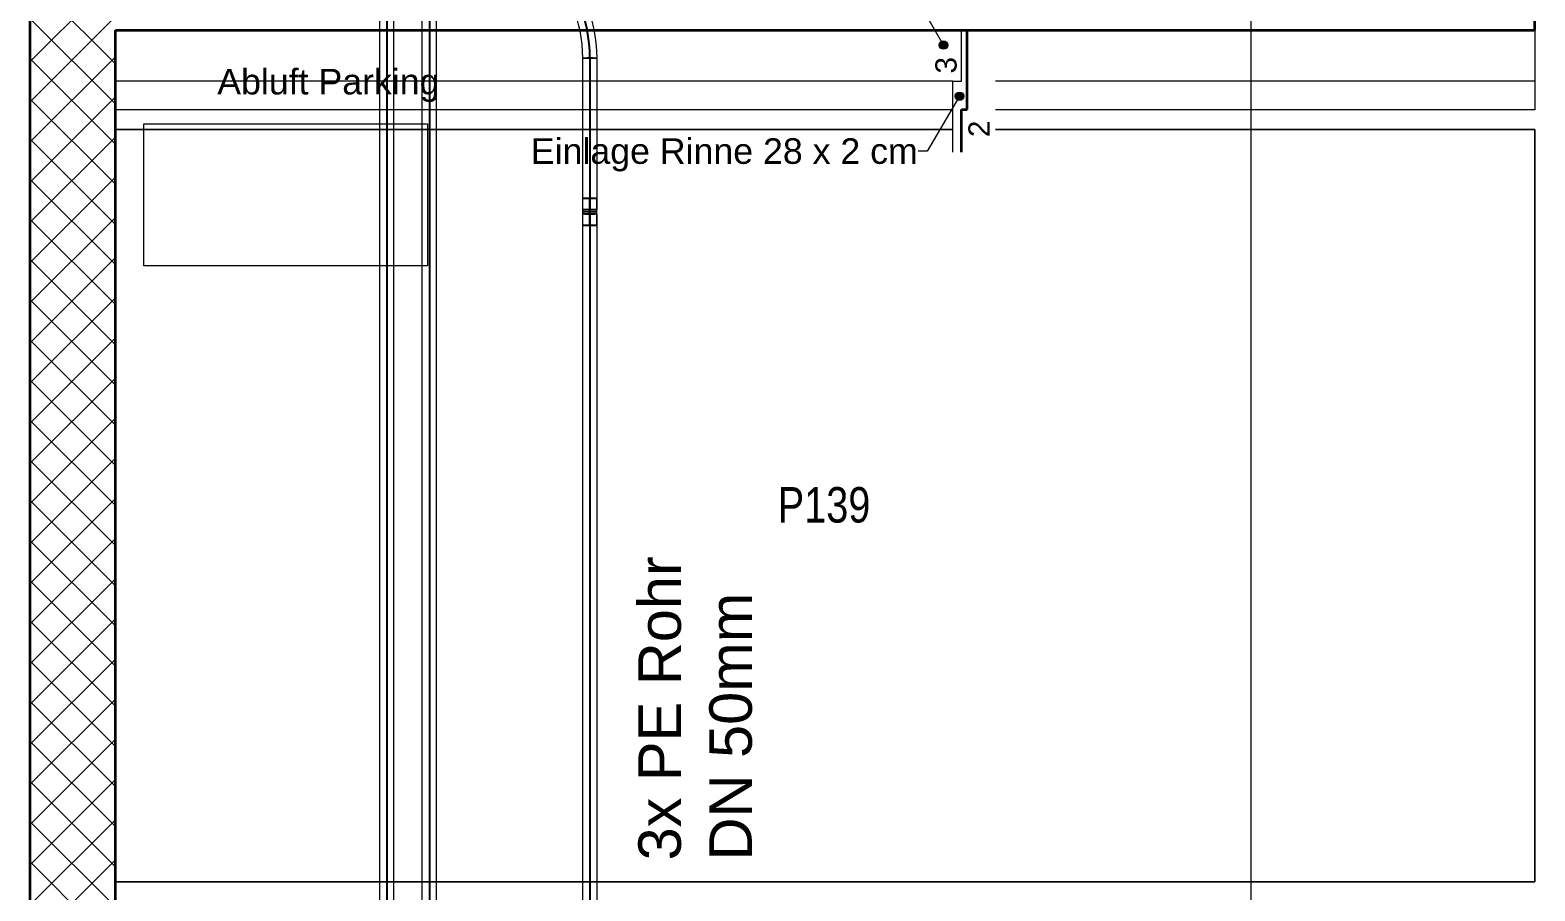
# Model space of a CAD drawing. Extents: x -882 to 937, y -179 to 966.
# Drawn here: x -494.9 to -388.9, y 694.8 to 755.4 of the extents above; entities that cross this region are included whole.
import ezdxf
from ezdxf.lldxf.tags import DXFTag

# ---------------------------------------------------------------- set-up
doc = ezdxf.new("R2010")
doc.units = 0
doc.layers.get('0').update_dxf_attribs({"lineweight": 13})
for name, color, linetype, lineweight, true_color in [('A-DETL-____-OTLN', 5, 'Continuous', 9, 0x0000ff), ('EL01_WAN_Röhre Boden', 7, 'Continuous', 13, 0xff6666), ('EL01_WAN_Röhre Boden Typ', 1, 'Continuous', 13, 0xff0000)]:
    doc.layers.add(name, color=color, linetype=linetype, lineweight=lineweight, true_color=true_color)
for name, color, linetype, lineweight in [('A-FLOR-____-OTLN', 7, 'Continuous', 9), ('A-GENM-____-OTLN', 7, 'Continuous', 9), ('A-WALL-____-MCUT', 7, 'Continuous', 35), ('A-WALL-____-PATT', 7, 'Continuous', 35), ('C-PRKG-____-IDEN', 7, 'Continuous', 5), ('C-PRKG-____-OTLN', 7, 'Continuous', 9), ('S-GRID-____-OTLN', 7, 'Continuous', 5), ('Text', 7, 'Continuous', 5)]:
    doc.layers.add(name, color=color, linetype=linetype, lineweight=lineweight)
doc.styles.get("Standard").update_dxf_attribs({"font": 'arial.ttf'})
tags = doc.linetypes.add('_Rasterlinie_', pattern=[0.375, 0.2, -0.05, 0.075, -0.05]).pattern_tags.tags
tags[10:11] = [DXFTag(74, 4), DXFTag(75, 0), DXFTag(340, '0'), DXFTag(46, 1.0), DXFTag(50, 0.0), DXFTag(44, 0.0), DXFTag(45, 0.0)]
tags[8:9] = [DXFTag(74, 4), DXFTag(75, 0), DXFTag(340, '0'), DXFTag(46, 1.0), DXFTag(50, 0.0), DXFTag(44, 0.0), DXFTag(45, 0.0)]
tags[6:7] = [DXFTag(74, 4), DXFTag(75, 0), DXFTag(340, '0'), DXFTag(46, 1.0), DXFTag(50, 0.0), DXFTag(44, 0.0), DXFTag(45, 0.0)]
tags[4:5] = [DXFTag(74, 4), DXFTag(75, 0), DXFTag(340, '0'), DXFTag(46, 1.0), DXFTag(50, 0.0), DXFTag(44, 0.0), DXFTag(45, 0.0)]
tags = doc.linetypes.add('_Verdeckte Linien_', pattern=[0.15, 0.1, -0.05]).pattern_tags.tags
tags[6:7] = [DXFTag(74, 4), DXFTag(75, 0), DXFTag(340, '0'), DXFTag(46, 1.0), DXFTag(50, 0.0), DXFTag(44, 0.0), DXFTag(45, 0.0)]
tags[4:5] = [DXFTag(74, 4), DXFTag(75, 0), DXFTag(340, '0'), DXFTag(46, 1.0), DXFTag(50, 0.0), DXFTag(44, 0.0), DXFTag(45, 0.0)]
tags = doc.linetypes.add('ACAD_ISO03W100', pattern=[30, 12, -18]).pattern_tags.tags
tags[6:7] = [DXFTag(74, 4), DXFTag(75, 0), DXFTag(340, '0'), DXFTag(46, 0.0), DXFTag(50, 0.0), DXFTag(44, 0.0), DXFTag(45, 0.0)]
tags[4:5] = [DXFTag(74, 4), DXFTag(75, 0), DXFTag(340, '0'), DXFTag(46, 0.0), DXFTag(50, 0.0), DXFTag(44, 0.0), DXFTag(45, 0.0)]
tags = doc.linetypes.add('Gestrichelt', pattern=[0.1, 0.05, -0.05]).pattern_tags.tags
tags[6:7] = [DXFTag(74, 4), DXFTag(75, 0), DXFTag(340, '0'), DXFTag(46, 1.0), DXFTag(50, 0.0), DXFTag(44, 0.0), DXFTag(45, 0.0)]
tags[4:5] = [DXFTag(74, 4), DXFTag(75, 0), DXFTag(340, '0'), DXFTag(46, 1.0), DXFTag(50, 0.0), DXFTag(44, 0.0), DXFTag(45, 0.0)]
tags = doc.linetypes.add('STRICHPUNKT2', pattern=[12.7, 6.35, -3.175, 0, -3.175]).pattern_tags.tags
tags[10:11] = [DXFTag(74, 4), DXFTag(75, 0), DXFTag(340, '0'), DXFTag(46, 0.0), DXFTag(50, 0.0), DXFTag(44, 0.0), DXFTag(45, 0.0)]
tags[8:9] = [DXFTag(74, 4), DXFTag(75, 0), DXFTag(340, '0'), DXFTag(46, 0.0), DXFTag(50, 0.0), DXFTag(44, 0.0), DXFTag(45, 0.0)]
tags[6:7] = [DXFTag(74, 4), DXFTag(75, 0), DXFTag(340, '0'), DXFTag(46, 0.0), DXFTag(50, 0.0), DXFTag(44, 0.0), DXFTag(45, 0.0)]
tags[4:5] = [DXFTag(74, 4), DXFTag(75, 0), DXFTag(340, '0'), DXFTag(46, 0.0), DXFTag(50, 0.0), DXFTag(44, 0.0), DXFTag(45, 0.0)]

# ---------------------------------------------------------------- blocks, each defined once
blk = doc.blocks.new('Referenz-A0UJ2GK4XE', base_point=(-896.79, -159.76))
at = {"layer": 'A-DETL-____-OTLN', "color": 0, "linetype": 'Continuous', "ltscale": 0.13}
for p, q in [((-429.32, 751.81), (-429.32, 755.4)), ((-429.92, 746.8), (-429.92, 751.81)), ((-429.92, 751.81), (-429.32, 751.81))]:
    blk.add_line(p, q, dxfattribs=at)
at = {"layer": 'A-DETL-____-OTLN', "color": 0, "linetype": 'Continuous', "lineweight": 35, "ltscale": 0.35}
for p, q in [((-429.32, 755.4), (-426.92, 755.4)), ((-428.92, 749.8), (-428.92, 755.4)), ((-429.32, 746.8), (-429.32, 749.8)), ((-429.32, 749.8), (-428.92, 749.8))]:
    blk.add_line(p, q, dxfattribs=at)
at = {"layer": 'A-DETL-____-OTLN', "color": 0, "linetype": 'Gestrichelt', "ltscale": 0.13}
for p, q in [((-388.92, 755.39), (-388.92, 749.79)), ((-429.92, 749.79), (-488.92, 749.79)), ((-388.92, 749.79), (-426.92, 749.79))]:
    blk.add_line(p, q, dxfattribs=at)
at = {"layer": 'A-FLOR-____-OTLN', "color": 0, "linetype": 'Continuous', "ltscale": 0.13}
for p, q in [((-429.32, 755.39), (-488.92, 755.39)), ((-388.92, 755.39), (-426.92, 755.39)), ((-388.92, 755.4), (-388.92, 751.8)), ((-429.92, 751.8), (-488.92, 751.8)), ((-388.92, 751.8), (-426.92, 751.8))]:
    blk.add_line(p, q, dxfattribs=at)
at = {"layer": 'A-GENM-____-OTLN', "color": 0, "linetype": '_Verdeckte Linien_', "ltscale": 0.13}
for p, q in [((-486.92, 748.8), (-466.92, 748.8)), ((-486.92, 738.8), (-486.92, 748.8)), ((-466.92, 748.8), (-466.92, 738.8)), ((-466.92, 738.8), (-486.92, 738.8))]:
    blk.add_line(p, q, dxfattribs=at)
at = {"layer": 'A-WALL-____-MCUT', "color": 0, "linetype": 'Continuous', "ltscale": 0.35}
for p, q in [((-494.92, 522.4), (-494.92, 836.4)), ((-388.92, 755.4), (-388.92, 808.4)), ((-488.92, 755.4), (-429.32, 755.4)), ((-488.92, 516.4), (-488.92, 755.4)), ((-426.92, 755.4), (-388.92, 755.4))]:
    blk.add_line(p, q, dxfattribs=at)
at = {"layer": 'A-WALL-____-PATT', "color": 0, "linetype": 'Continuous', "lineweight": 9, "ltscale": 0.13}
for p, q in [((-494.92, 753.18), (-488.92, 759.18)), ((-488.92, 753.03), (-494.92, 759.03)), ((-494.92, 750.35), (-488.92, 756.35)), ((-488.92, 750.2), (-494.92, 756.2)), ((-494.92, 747.52), (-488.92, 753.52)), ((-488.92, 747.37), (-494.92, 753.37)), ((-494.92, 744.69), (-488.92, 750.69)), ((-488.92, 744.54), (-494.92, 750.54)), ((-494.92, 741.86), (-488.92, 747.86)), ((-488.92, 741.71), (-494.92, 747.71)), ((-494.92, 739.04), (-488.92, 745.04)), ((-488.92, 738.88), (-494.92, 744.88)), ((-494.92, 736.21), (-488.92, 742.21)), ((-488.92, 736.06), (-494.92, 742.06)), ((-494.92, 733.38), (-488.92, 739.38)), ((-488.92, 733.23), (-494.92, 739.23)), ((-494.92, 730.55), (-488.92, 736.55)), ((-488.92, 730.4), (-494.92, 736.4)), ((-494.92, 727.72), (-488.92, 733.72)), ((-488.92, 727.57), (-494.92, 733.57)), ((-494.92, 724.89), (-488.92, 730.89)), ((-488.92, 724.74), (-494.92, 730.74)), ((-494.92, 722.06), (-488.92, 728.06)), ((-488.92, 721.91), (-494.92, 727.91)), ((-494.92, 719.24), (-488.92, 725.24)), ((-488.92, 719.09), (-494.92, 725.09)), ((-494.92, 716.41), (-488.92, 722.41)), ((-488.92, 716.26), (-494.92, 722.26)), ((-494.92, 713.58), (-488.92, 719.58)), ((-488.92, 713.43), (-494.92, 719.43)), ((-494.92, 710.75), (-488.92, 716.75)), ((-488.92, 710.6), (-494.92, 716.6)), ((-494.92, 707.92), (-488.92, 713.92)), ((-488.92, 707.77), (-494.92, 713.77)), ((-494.92, 705.09), (-488.92, 711.09)), ((-488.92, 704.94), (-494.92, 710.94)), ((-494.92, 702.27), (-488.92, 708.27)), ((-488.92, 702.11), (-494.92, 708.11)), ((-494.92, 699.44), (-488.92, 705.44)), ((-488.92, 699.29), (-494.92, 705.29)), ((-494.92, 696.61), (-488.92, 702.61)), ((-488.92, 696.46), (-494.92, 702.46)), ((-494.92, 693.78), (-488.92, 699.78)), ((-488.92, 693.63), (-494.92, 699.63)), ((-494.92, 690.95), (-488.92, 696.95)), ((-488.92, 690.8), (-494.92, 696.8))]:
    blk.add_line(p, q, dxfattribs=at)
at = {"layer": 'C-PRKG-____-OTLN', "color": 0, "linetype": 'Continuous', "ltscale": 0.13}
for p, q in [((-488.92, 748.39), (-486.92, 748.39)), ((-488.92, 748.39), (-488.92, 695.4)), ((-486.92, 748.39), (-488.92, 748.39)), ((-488.92, 748.39), (-486.92, 748.39)), ((-488.92, 695.4), (-488.92, 748.39)), ((-486.92, 748.39), (-466.92, 748.39)), ((-466.92, 748.39), (-486.92, 748.39)), ((-486.92, 748.39), (-466.92, 748.39)), ((-466.92, 748.39), (-429.92, 748.39)), ((-429.92, 748.39), (-466.92, 748.39)), ((-466.92, 748.39), (-429.92, 748.39)), ((-426.92, 748.39), (-388.92, 748.39)), ((-388.92, 748.39), (-426.92, 748.39)), ((-426.92, 748.39), (-388.92, 748.39)), ((-388.92, 748.39), (-388.92, 695.4)), ((-388.92, 695.4), (-388.92, 748.39)), ((-388.92, 748.39), (-388.92, 695.4)), ((-388.92, 748.39), (-388.92, 748.39)), ((-488.92, 695.4), (-388.92, 695.4)), ((-488.92, 695.4), (-388.92, 695.4)), ((-388.92, 695.4), (-488.92, 695.4)), ((-388.92, 695.4), (-388.92, 695.4))]:
    blk.add_line(p, q, dxfattribs=at)
at = {"layer": 'S-GRID-____-OTLN', "color": 0, "linetype": '_Rasterlinie_', "ltscale": 0.13}
blk.add_line((-408.92, 109.1), (-408.92, 949.68), dxfattribs=at)
at = {"layer": 'Text', "color": 0, "linetype": 'Continuous', "ltscale": 0.13}
for p, q in [((-430.58, 754.35), (-435.71, 763.24)), ((-429.46, 750.74), (-431.74, 746.88)), ((-431.74, 746.88), (-432.36, 746.88))]:
    blk.add_line(p, q, dxfattribs=at)
for centre in [(-430.58, 754.35), (-429.46, 750.74)]:
    blk.add_circle(centre, 0.3, dxfattribs=at)
for points in [[(-430.87, 754.26), (-430.88, 754.4), (-430.87, 754.44)], [(-430.88, 754.3), (-430.88, 754.35), (-430.88, 754.4)], [(-430.88, 754.3), (-430.88, 754.4), (-430.87, 754.26)], [(-430.85, 754.22), (-430.87, 754.44), (-430.85, 754.49)], [(-430.87, 754.26), (-430.87, 754.44), (-430.85, 754.22)], [(-430.83, 754.18), (-430.85, 754.49), (-430.83, 754.53)], [(-430.85, 754.22), (-430.85, 754.49), (-430.83, 754.18)], [(-430.8, 754.14), (-430.83, 754.53), (-430.8, 754.56)], [(-430.83, 754.18), (-430.83, 754.53), (-430.8, 754.14)], [(-430.76, 754.11), (-430.8, 754.56), (-430.76, 754.59)], [(-430.8, 754.14), (-430.8, 754.56), (-430.76, 754.11)], [(-430.72, 754.08), (-430.76, 754.59), (-430.72, 754.62)], [(-430.76, 754.11), (-430.76, 754.59), (-430.72, 754.08)], [(-430.68, 754.07), (-430.72, 754.62), (-430.68, 754.64)], [(-430.72, 754.08), (-430.72, 754.62), (-430.68, 754.07)], [(-430.63, 754.06), (-430.68, 754.64), (-430.63, 754.65)], [(-430.68, 754.07), (-430.68, 754.64), (-430.63, 754.06)], [(-430.63, 754.06), (-430.63, 754.65), (-430.58, 754.05)], [(-430.58, 754.05), (-430.63, 754.65), (-430.58, 754.65)], [(-430.58, 754.05), (-430.58, 754.65), (-430.54, 754.06)], [(-430.54, 754.06), (-430.58, 754.65), (-430.54, 754.65)], [(-430.54, 754.06), (-430.54, 754.65), (-430.49, 754.07)], [(-430.49, 754.07), (-430.54, 754.65), (-430.49, 754.64)], [(-430.49, 754.07), (-430.49, 754.64), (-430.45, 754.08)], [(-430.45, 754.08), (-430.49, 754.64), (-430.45, 754.62)], [(-430.45, 754.08), (-430.45, 754.62), (-430.41, 754.11)], [(-430.41, 754.11), (-430.45, 754.62), (-430.41, 754.59)], [(-430.41, 754.11), (-430.41, 754.59), (-430.37, 754.14)], [(-430.37, 754.14), (-430.41, 754.59), (-430.37, 754.56)], [(-430.37, 754.14), (-430.37, 754.56), (-430.34, 754.18)], [(-430.34, 754.18), (-430.37, 754.56), (-430.34, 754.53)], [(-430.34, 754.18), (-430.34, 754.53), (-430.32, 754.22)], [(-430.32, 754.22), (-430.34, 754.53), (-430.32, 754.49)], [(-430.32, 754.22), (-430.32, 754.49), (-430.3, 754.26)], [(-430.3, 754.26), (-430.32, 754.49), (-430.3, 754.44)], [(-430.3, 754.26), (-430.3, 754.44), (-430.29, 754.3)], [(-430.29, 754.3), (-430.3, 754.44), (-430.29, 754.4)], [(-430.29, 754.3), (-430.29, 754.4), (-430.28, 754.35)], [(-429.75, 750.65), (-429.76, 750.79), (-429.75, 750.83)], [(-429.76, 750.69), (-429.76, 750.74), (-429.76, 750.79)], [(-429.76, 750.69), (-429.76, 750.79), (-429.75, 750.65)], [(-429.73, 750.6), (-429.75, 750.83), (-429.73, 750.88)], [(-429.75, 750.65), (-429.75, 750.83), (-429.73, 750.6)], [(-429.71, 750.56), (-429.73, 750.88), (-429.71, 750.92)], [(-429.73, 750.6), (-429.73, 750.88), (-429.71, 750.56)], [(-429.68, 750.53), (-429.71, 750.92), (-429.68, 750.95)], [(-429.71, 750.56), (-429.71, 750.92), (-429.68, 750.53)], [(-429.64, 750.5), (-429.68, 750.95), (-429.64, 750.98)], [(-429.68, 750.53), (-429.68, 750.95), (-429.64, 750.5)], [(-429.6, 750.47), (-429.64, 750.98), (-429.6, 751.01)], [(-429.64, 750.5), (-429.64, 750.98), (-429.6, 750.47)], [(-429.56, 750.45), (-429.6, 751.01), (-429.56, 751.02)], [(-429.6, 750.47), (-429.6, 751.01), (-429.56, 750.45)], [(-429.51, 750.44), (-429.56, 751.02), (-429.51, 751.04)], [(-429.56, 750.45), (-429.56, 751.02), (-429.51, 750.44)], [(-429.51, 750.44), (-429.51, 751.04), (-429.46, 750.44)], [(-429.46, 750.44), (-429.51, 751.04), (-429.46, 751.04)], [(-429.46, 750.44), (-429.46, 751.04), (-429.42, 750.44)], [(-429.42, 750.44), (-429.46, 751.04), (-429.42, 751.04)], [(-429.42, 750.44), (-429.42, 751.04), (-429.37, 750.45)], [(-429.37, 750.45), (-429.42, 751.04), (-429.37, 751.02)], [(-429.37, 750.45), (-429.37, 751.02), (-429.33, 750.47)], [(-429.33, 750.47), (-429.37, 751.02), (-429.33, 751.01)], [(-429.33, 750.47), (-429.33, 751.01), (-429.29, 750.5)], [(-429.29, 750.5), (-429.33, 751.01), (-429.29, 750.98)], [(-429.29, 750.5), (-429.29, 750.98), (-429.25, 750.53)], [(-429.25, 750.53), (-429.29, 750.98), (-429.25, 750.95)], [(-429.25, 750.53), (-429.25, 750.95), (-429.22, 750.56)], [(-429.22, 750.56), (-429.25, 750.95), (-429.22, 750.92)], [(-429.22, 750.56), (-429.22, 750.92), (-429.2, 750.6)], [(-429.2, 750.6), (-429.22, 750.92), (-429.2, 750.88)], [(-429.2, 750.6), (-429.2, 750.88), (-429.18, 750.65)], [(-429.18, 750.65), (-429.2, 750.88), (-429.18, 750.83)], [(-429.18, 750.65), (-429.18, 750.83), (-429.17, 750.69)], [(-429.17, 750.69), (-429.18, 750.83), (-429.17, 750.79)], [(-429.17, 750.69), (-429.17, 750.79), (-429.16, 750.74)]]:
    blk.add_solid(points, dxfattribs=at)
at = {"layer": 'C-PRKG-____-IDEN', "color": 0, "linetype": 'Continuous', "ltscale": 0.13, "insert": (-442.26, 723.21), "char_height": 2.5, "attachment_point": 1}
blk.add_mtext('{\\W0.8;\\fArial;P139}', dxfattribs=at)
at = {"layer": 'Text', "color": 0, "linetype": 'Continuous', "ltscale": 0.13, "char_height": 1.8, "attachment_point": 1}
for s, insert in [('{\\fArial;Abluft Parking}', (-481.74, 752.67)), ('{\\fArial;Einlage Rinne 28 x 2 cm}', (-459.65, 747.78))]:
    blk.add_mtext(s, dxfattribs=dict(at, insert=insert))
at = {"layer": 'Text', "color": 0, "linetype": 'Continuous', "ltscale": 0.13, "char_height": 1.5, "attachment_point": 1, "rotation": 90}
for s, insert in [('{\\fArial;3}', (-431.16, 752.34)), ('{\\fArial;2}', (-428.83, 747.86))]:
    blk.add_mtext(s, dxfattribs=dict(at, insert=insert))
blk = doc.blocks.new('Wickelfalzrohr-A0UJ2GL4XE', base_point=(-470.3, 647.44))
at = {"color": 0, "linetype": 'ByBlock', "lineweight": -2, "ltscale": 0.13}
for p, q in [((-470.3, 647.45), (-470.3, 760.43)), ((-469.3, 647.45), (-469.3, 760.43))]:
    blk.add_line(p, q, dxfattribs=at)
at = {"color": 0, "linetype": 'STRICHPUNKT2', "lineweight": 25, "ltscale": 0.25}
blk.add_line((-469.8, 760.43), (-469.8, 647.45), dxfattribs=at)
at = {"color": 0, "linetype": 'ByBlock', "lineweight": -2, "ltscale": 0.13, "extrusion": (0, 0, -1)}
for centre in [(-469.8, 760.43), (-469.8, 647.45)]:
    blk.add_ellipse(centre, major_axis=(-0.5, 0), ratio=0.018535, dxfattribs=at)
blk = doc.blocks.new('Wickelfalzrohr-A0UJ2GM6XE', base_point=(-467.3, 650.49))
at = {"color": 0, "linetype": 'ByBlock', "lineweight": -2, "ltscale": 0.13}
for p, q in [((-467.3, 650.5), (-467.3, 760.48)), ((-466.3, 650.5), (-466.3, 760.48))]:
    blk.add_line(p, q, dxfattribs=at)
at = {"color": 0, "linetype": 'STRICHPUNKT2', "lineweight": 25, "ltscale": 0.25}
blk.add_line((-466.8, 760.48), (-466.8, 650.5), dxfattribs=at)
at = {"color": 0, "linetype": 'ByBlock', "lineweight": -2, "ltscale": 0.13, "extrusion": (0, 0, -1)}
for centre in [(-466.8, 760.48), (-466.8, 650.5)]:
    blk.add_ellipse(centre, major_axis=(-0.5, 0), ratio=0.018535, dxfattribs=at)
blk = doc.blocks.new('Wickelfalzrohr-A0UJ2GNSXE', base_point=(-455.99, 645.94))
at = {"color": 0, "linetype": 'ByBlock', "lineweight": -2, "ltscale": 0.13}
for p, q in [((-455.99, 645.95), (-455.99, 742.45)), ((-454.99, 645.95), (-454.99, 742.45))]:
    blk.add_line(p, q, dxfattribs=at)
at = {"color": 0, "linetype": 'STRICHPUNKT2', "lineweight": 25, "ltscale": 0.25}
blk.add_line((-455.49, 742.45), (-455.49, 645.95), dxfattribs=at)
at = {"color": 0, "linetype": 'ByBlock', "lineweight": -2, "ltscale": 0.13, "extrusion": (0, 0, -1)}
for centre in [(-455.49, 742.45), (-455.49, 645.95)]:
    blk.add_ellipse(centre, major_axis=(-0.5, 0), ratio=0.012339, dxfattribs=at)
blk = doc.blocks.new('Steckverbinder-A0UJ2GNWXE', base_point=(-455.99, 741.64))
at = {"color": 0, "linetype": 'ByBlock', "lineweight": -2, "ltscale": 0.13}
for p, q in [((-455.98, 741.65), (-455.98, 743.55)), ((-455, 741.65), (-455, 743.55))]:
    blk.add_line(p, q, dxfattribs=at)
at = {"color": 0, "linetype": 'STRICHPUNKT2', "lineweight": 25, "ltscale": 0.25}
blk.add_line((-455.49, 741.65), (-455.49, 743.55), dxfattribs=at)
at = {"color": 0, "linetype": 'ByBlock', "lineweight": -2, "ltscale": 0.13, "extrusion": (0, 0, -1)}
for centre in [(-455.49, 743.55), (-455.49, 741.65)]:
    blk.add_ellipse(centre, major_axis=(0.49, 0), ratio=0.012339, dxfattribs=at)
at = {"color": 0, "linetype": 'ByBlock', "lineweight": -2, "ltscale": 0.13}
blk.add_ellipse((-455.49, 742.6), major_axis=(-0.5, 0), ratio=0.012339, dxfattribs=at)
blk = doc.blocks.new('Wickelfalzrohr-A0UJ2GNYXE', base_point=(-455.99, 742.74))
at = {"color": 0, "linetype": 'ByBlock', "lineweight": -2, "ltscale": 0.13}
for p, q in [((-455.99, 742.75), (-455.99, 753.43)), ((-454.99, 742.75), (-454.99, 753.43))]:
    blk.add_line(p, q, dxfattribs=at)
at = {"color": 0, "linetype": 'STRICHPUNKT2', "lineweight": 25, "ltscale": 0.25}
blk.add_line((-455.49, 753.43), (-455.49, 742.75), dxfattribs=at)
at = {"color": 0, "linetype": 'ByBlock', "lineweight": -2, "ltscale": 0.13, "extrusion": (0, 0, -1)}
for centre in [(-455.49, 753.43), (-455.49, 742.75)]:
    blk.add_ellipse(centre, major_axis=(-0.5, 0), ratio=0.012339, dxfattribs=at)
blk = doc.blocks.new('Bogen-A0UJ2GO8XE', base_point=(-465.49, 753.42))
at = {"color": 0, "linetype": 'ByBlock', "lineweight": -2, "ltscale": 0.13}
blk.add_line((-465.49, 762.93), (-465.49, 763.93), dxfattribs=at)
for major_axis in [(10.5, 0), (9.5, 0)]:
    blk.add_ellipse((-465.49, 753.43), major_axis=major_axis, ratio=0.999924, start_param=0, end_param=1.570796, dxfattribs=at)
at = {"color": 0, "linetype": 'STRICHPUNKT2', "lineweight": 25, "ltscale": 0.25}
blk.add_ellipse((-465.49, 753.43), major_axis=(10, 0), ratio=0.999924, start_param=0, end_param=1.570796, dxfattribs=at)
at = {"color": 0, "linetype": 'ByBlock', "lineweight": -2, "ltscale": 0.13}
blk.add_ellipse((-455.49, 753.43), major_axis=(0.5, 0), ratio=0.012339, dxfattribs=at)
blk = doc.blocks.new('Bauteilbeschriftung-A0UJ2GOUXE', base_point=(-452.08, 696.91))
at = {"color": 0, "lineweight": -2, "char_height": 3, "attachment_point": 1, "rotation": 90}
for s, insert in [('{\\fArial;3x PE Rohr}', (-452.08, 696.91)), ('{\\fArial;DN 50mm}', (-447.08, 696.91))]:
    blk.add_mtext(s, dxfattribs=dict(at, insert=insert))

msp = doc.modelspace()

# ---------------------------------------------------------------- block references
at = {"color": 9, "lineweight": 25, "ltscale": 0.25, "true_color": 0xc0c0c0}
msp.add_blockref('Referenz-A0UJ2GK4XE', (-896.79, -159.76), dxfattribs=at)
at = {"layer": 'EL01_WAN_Röhre Boden', "color": 1, "linetype": 'ACAD_ISO03W100', "ltscale": 0.13, "true_color": 0xff0000}
for name, p in [('Bogen-A0UJ2GO8XE', (-465.49, 753.42)), ('Wickelfalzrohr-A0UJ2GL4XE', (-470.3, 647.44)), ('Wickelfalzrohr-A0UJ2GM6XE', (-467.3, 650.49)), ('Wickelfalzrohr-A0UJ2GNYXE', (-455.99, 742.74)), ('Steckverbinder-A0UJ2GNWXE', (-455.99, 741.64)), ('Wickelfalzrohr-A0UJ2GNSXE', (-455.99, 645.94))]:
    msp.add_blockref(name, p, dxfattribs=at)
at = {"layer": 'EL01_WAN_Röhre Boden Typ', "color": 1, "linetype": 'Continuous', "ltscale": 1.3, "true_color": 0xff0000}
msp.add_blockref('Bauteilbeschriftung-A0UJ2GOUXE', (-452.08, 696.91), dxfattribs=at)

doc.saveas('drawing.dxf')
